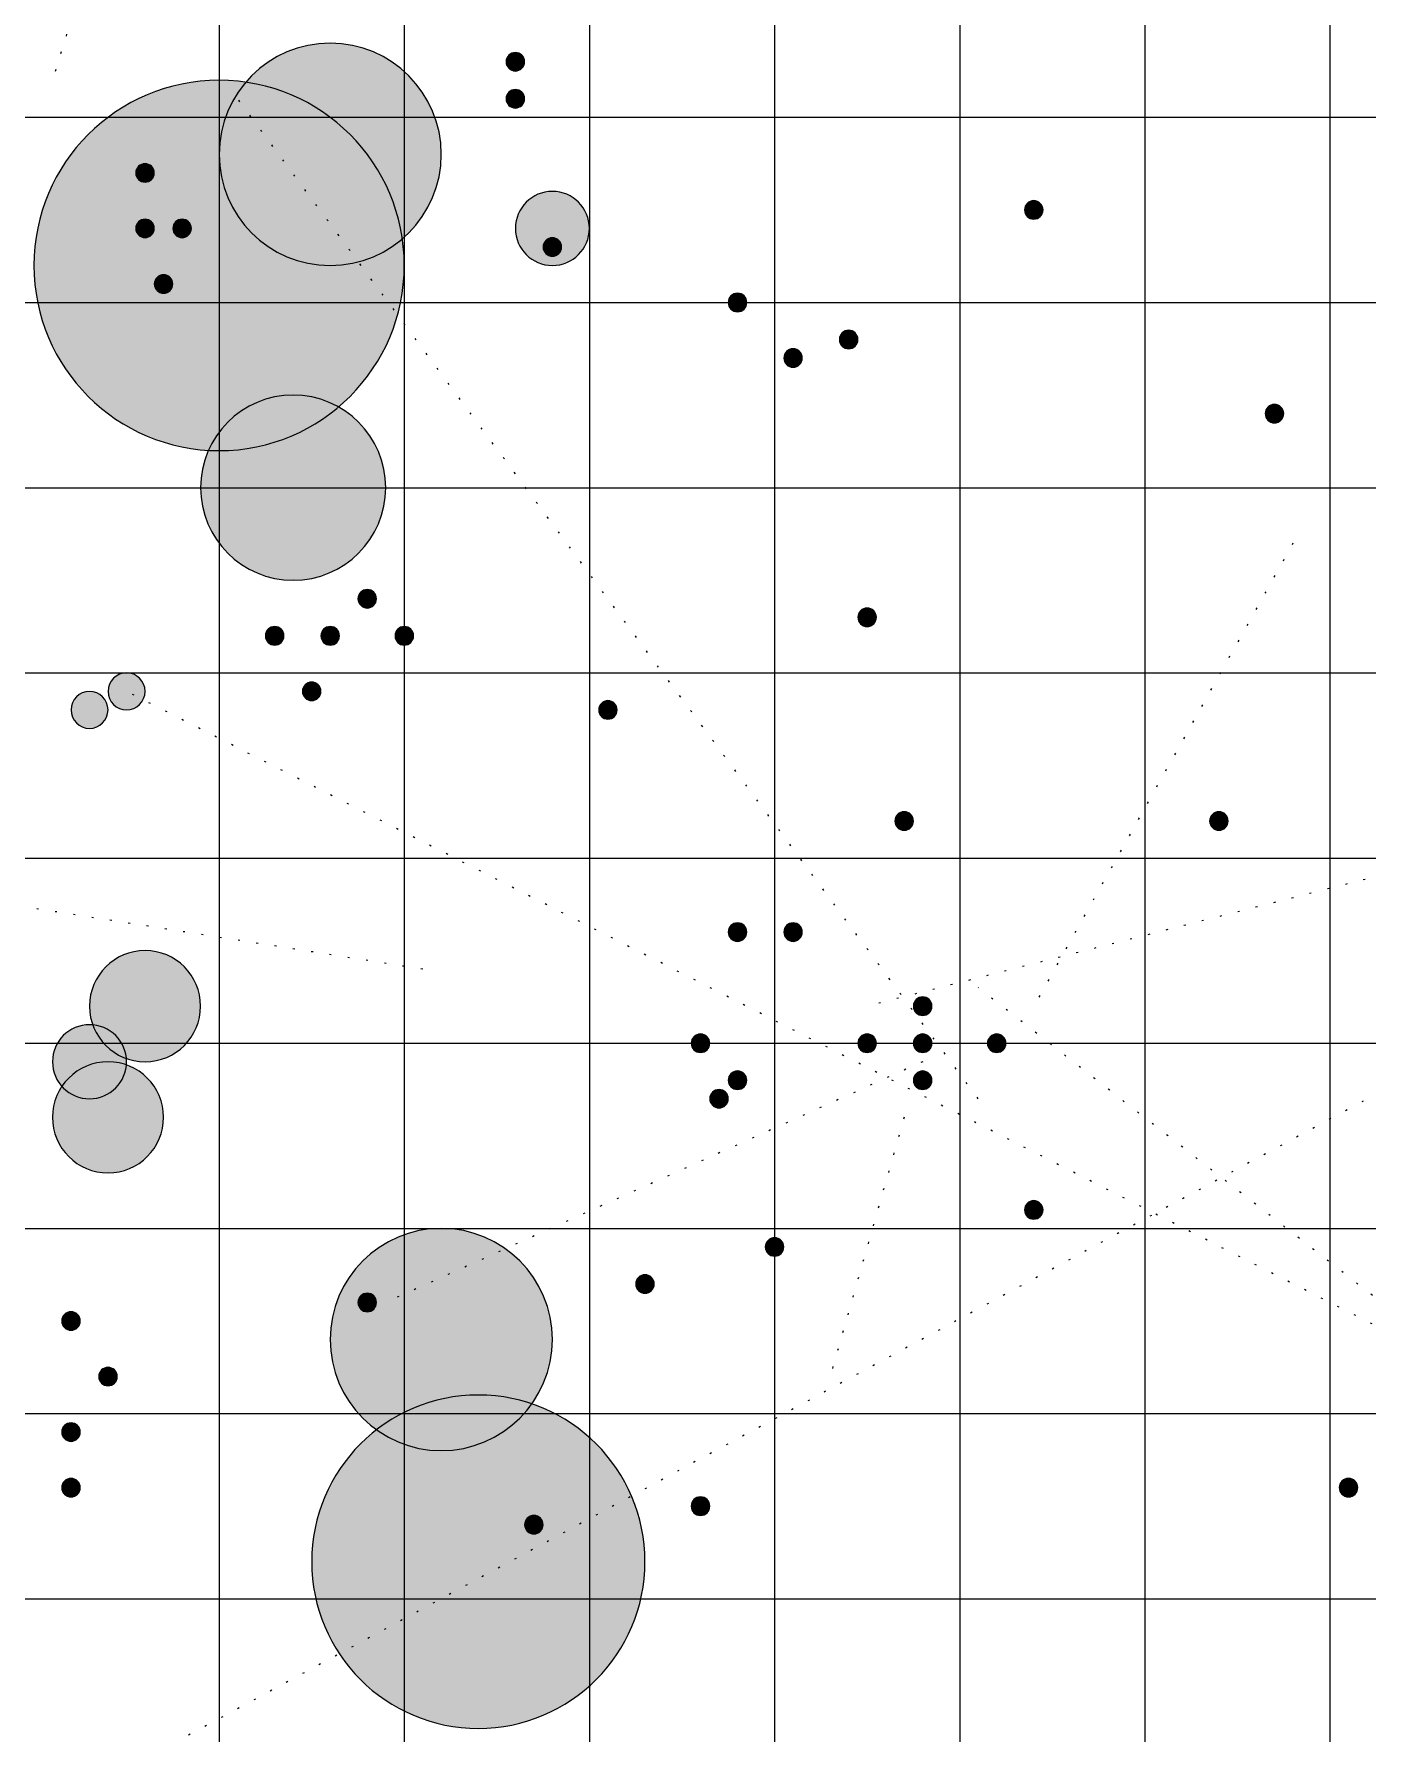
# Model space of a CAD drawing. Header units: inches. Extents: x 0 to 250, y -5 to 220.
# Drawn here: x 50 to 122, y 42.8 to 134.5 of the extents above; entities that cross this region are included whole.
import ezdxf

# ---------------------------------------------------------------- set-up
doc = ezdxf.new("R2010")
doc.units = ezdxf.units.IN
doc.header["$MEASUREMENT"] = 0
for name, pattern in [('AI-Linetype-1', [1, 0.1, -0.9]), ('AI-Linetype-2', [1, 0.1, -0.9]), ('AI-Linetype-22', [1, 0.1, -0.9]), ('AI-Linetype-24', [1, 0.1, -0.9]), ('AI-Linetype-3', [1, 0.1, -0.9]), ('AI-Linetype-30', [1, 0.1, -0.9]), ('AI-Linetype-4', [1, 0.1, -0.9]), ('AI-Linetype-5', [1, 0.1, -0.9]), ('AI-Linetype-6', [1, 0.1, -0.9]), ('AI-Linetype-9', [1, 0.1, -0.9])]:
    doc.linetypes.add(name, pattern=pattern)
for name, color, linetype in [('Class A Systems', 7, 'Continuous'), ('Class B Systems', 7, 'Continuous'), ('Class F Systems', 7, 'Continuous'), ('Class G Systems', 7, 'Continuous'), ('Class K Systems', 7, 'Continuous'), ('Class M Systems', 7, 'Continuous'), ('Class O Systems', 7, 'Continuous'), ('Fluxes', 7, 'Continuous'), ('Grid', 7, 'Continuous'), ('Nebulae', 7, 'Continuous')]:
    doc.layers.add(name, color=color, linetype=linetype)

msp = doc.modelspace()

# ---------------------------------------------------------------- hatches: boundary and pattern name
at = {"layer": 'Class A Systems', "true_color": 0x41ad76}
h = msp.add_hatch(color=115, dxfattribs=at)
h.dxf.hatch_style = 2
edge = h.paths.add_edge_path()
edge.add_spline(control_points=[(57.5, 121), (57.5, 120.724), (57.276, 120.5), (57, 120.5), (56.724, 120.5), (56.5, 120.724), (56.5, 121), (56.5, 121.276), (56.724, 121.5), (57, 121.5), (57.276, 121.5), (57.5, 121.276), (57.5, 121)], knot_values=[0, 0, 0, 0, 1, 1, 1, 2, 2, 2, 3, 3, 3, 4, 4, 4, 4], degree=3, periodic=1)
h = msp.add_hatch(color=115, dxfattribs=at)
h.dxf.hatch_style = 2
edge = h.paths.add_edge_path()
edge.add_spline(control_points=[(91.5, 117), (91.5, 116.724), (91.276, 116.5), (91, 116.5), (90.724, 116.5), (90.5, 116.724), (90.5, 117), (90.5, 117.276), (90.724, 117.5), (91, 117.5), (91.276, 117.5), (91.5, 117.276), (91.5, 117)], knot_values=[0, 0, 0, 0, 1, 1, 1, 2, 2, 2, 3, 3, 3, 4, 4, 4, 4], degree=3, periodic=1)
h = msp.add_hatch(color=115, dxfattribs=at)
h.dxf.hatch_style = 2
edge = h.paths.add_edge_path()
edge.add_spline(control_points=[(95.5, 80), (95.5, 79.724), (95.276, 79.5), (95, 79.5), (94.724, 79.5), (94.5, 79.724), (94.5, 80), (94.5, 80.276), (94.724, 80.5), (95, 80.5), (95.276, 80.5), (95.5, 80.276), (95.5, 80)], knot_values=[0, 0, 0, 0, 1, 1, 1, 2, 2, 2, 3, 3, 3, 4, 4, 4, 4], degree=3, periodic=1)
h = msp.add_hatch(color=115, dxfattribs=at)
h.dxf.hatch_style = 2
edge = h.paths.add_edge_path()
edge.add_spline(control_points=[(98.5, 80), (98.5, 79.724), (98.276, 79.5), (98, 79.5), (97.724, 79.5), (97.5, 79.724), (97.5, 80), (97.5, 80.276), (97.724, 80.5), (98, 80.5), (98.276, 80.5), (98.5, 80.276), (98.5, 80)], knot_values=[0, 0, 0, 0, 1, 1, 1, 2, 2, 2, 3, 3, 3, 4, 4, 4, 4], degree=3, periodic=1)
h = msp.add_hatch(color=115, dxfattribs=at)
h.dxf.hatch_style = 2
edge = h.paths.add_edge_path()
edge.add_spline(control_points=[(52.5, 59), (52.5, 58.724), (52.276, 58.5), (52, 58.5), (51.724, 58.5), (51.5, 58.724), (51.5, 59), (51.5, 59.276), (51.724, 59.5), (52, 59.5), (52.276, 59.5), (52.5, 59.276), (52.5, 59)], knot_values=[0, 0, 0, 0, 1, 1, 1, 2, 2, 2, 3, 3, 3, 4, 4, 4, 4], degree=3, periodic=1)
at = {"layer": 'Class B Systems', "true_color": 0xb8e0f2}
h = msp.add_hatch(color=254, dxfattribs=at)
h.dxf.hatch_style = 2
edge = h.paths.add_edge_path()
edge.add_spline(control_points=[(76.5, 133), (76.5, 132.724), (76.276, 132.5), (76, 132.5), (75.724, 132.5), (75.5, 132.724), (75.5, 133), (75.5, 133.276), (75.724, 133.5), (76, 133.5), (76.276, 133.5), (76.5, 133.276), (76.5, 133)], knot_values=[0, 0, 0, 0, 1, 1, 1, 2, 2, 2, 3, 3, 3, 4, 4, 4, 4], degree=3, periodic=1)
h = msp.add_hatch(color=254, dxfattribs=at)
h.dxf.hatch_style = 2
edge = h.paths.add_edge_path()
edge.add_spline(control_points=[(76.5, 131), (76.5, 130.724), (76.276, 130.5), (76, 130.5), (75.724, 130.5), (75.5, 130.724), (75.5, 131), (75.5, 131.276), (75.724, 131.5), (76, 131.5), (76.276, 131.5), (76.5, 131.276), (76.5, 131)], knot_values=[0, 0, 0, 0, 1, 1, 1, 2, 2, 2, 3, 3, 3, 4, 4, 4, 4], degree=3, periodic=1)
h = msp.add_hatch(color=254, dxfattribs=at)
h.dxf.hatch_style = 2
edge = h.paths.add_edge_path()
edge.add_spline(control_points=[(52.5, 65), (52.5, 64.724), (52.276, 64.5), (52, 64.5), (51.724, 64.5), (51.5, 64.724), (51.5, 65), (51.5, 65.276), (51.724, 65.5), (52, 65.5), (52.276, 65.5), (52.5, 65.276), (52.5, 65)], knot_values=[0, 0, 0, 0, 1, 1, 1, 2, 2, 2, 3, 3, 3, 4, 4, 4, 4], degree=3, periodic=1)
at = {"layer": 'Class F Systems', "true_color": 0xfffefe}
h = msp.add_hatch(color=7, dxfattribs=at)
h.dxf.hatch_style = 2
edge = h.paths.add_edge_path()
edge.add_spline(control_points=[(104.5, 125), (104.5, 124.724), (104.276, 124.5), (104, 124.5), (103.724, 124.5), (103.5, 124.724), (103.5, 125), (103.5, 125.276), (103.724, 125.5), (104, 125.5), (104.276, 125.5), (104.5, 125.276), (104.5, 125)], knot_values=[0, 0, 0, 0, 1, 1, 1, 2, 2, 2, 3, 3, 3, 4, 4, 4, 4], degree=3, periodic=1)
h = msp.add_hatch(color=7, dxfattribs=at)
h.dxf.hatch_style = 2
edge = h.paths.add_edge_path()
edge.add_spline(control_points=[(58.5, 124), (58.5, 123.724), (58.276, 123.5), (58, 123.5), (57.724, 123.5), (57.5, 123.724), (57.5, 124), (57.5, 124.276), (57.724, 124.5), (58, 124.5), (58.276, 124.5), (58.5, 124.276), (58.5, 124)], knot_values=[0, 0, 0, 0, 1, 1, 1, 2, 2, 2, 3, 3, 3, 4, 4, 4, 4], degree=3, periodic=1)
h = msp.add_hatch(color=7, dxfattribs=at)
h.dxf.hatch_style = 2
edge = h.paths.add_edge_path()
edge.add_spline(control_points=[(94.5, 118), (94.5, 117.724), (94.276, 117.5), (94, 117.5), (93.724, 117.5), (93.5, 117.724), (93.5, 118), (93.5, 118.276), (93.724, 118.5), (94, 118.5), (94.276, 118.5), (94.5, 118.276), (94.5, 118)], knot_values=[0, 0, 0, 0, 1, 1, 1, 2, 2, 2, 3, 3, 3, 4, 4, 4, 4], degree=3, periodic=1)
h = msp.add_hatch(color=7, dxfattribs=at)
h.dxf.hatch_style = 2
edge = h.paths.add_edge_path()
edge.add_spline(control_points=[(68.5, 104), (68.5, 103.724), (68.276, 103.5), (68, 103.5), (67.724, 103.5), (67.5, 103.724), (67.5, 104), (67.5, 104.276), (67.724, 104.5), (68, 104.5), (68.276, 104.5), (68.5, 104.276), (68.5, 104)], knot_values=[0, 0, 0, 0, 1, 1, 1, 2, 2, 2, 3, 3, 3, 4, 4, 4, 4], degree=3, periodic=1)
h = msp.add_hatch(color=7, dxfattribs=at)
h.dxf.hatch_style = 2
edge = h.paths.add_edge_path()
edge.add_spline(control_points=[(63.5, 102), (63.5, 101.724), (63.276, 101.5), (63, 101.5), (62.724, 101.5), (62.5, 101.724), (62.5, 102), (62.5, 102.276), (62.724, 102.5), (63, 102.5), (63.276, 102.5), (63.5, 102.276), (63.5, 102)], knot_values=[0, 0, 0, 0, 1, 1, 1, 2, 2, 2, 3, 3, 3, 4, 4, 4, 4], degree=3, periodic=1)
h = msp.add_hatch(color=7, dxfattribs=at)
h.dxf.hatch_style = 2
edge = h.paths.add_edge_path()
edge.add_spline(control_points=[(70.5, 102), (70.5, 101.724), (70.276, 101.5), (70, 101.5), (69.724, 101.5), (69.5, 101.724), (69.5, 102), (69.5, 102.276), (69.724, 102.5), (70, 102.5), (70.276, 102.5), (70.5, 102.276), (70.5, 102)], knot_values=[0, 0, 0, 0, 1, 1, 1, 2, 2, 2, 3, 3, 3, 4, 4, 4, 4], degree=3, periodic=1)
h = msp.add_hatch(color=7, dxfattribs=at)
h.dxf.hatch_style = 2
edge = h.paths.add_edge_path()
edge.add_spline(control_points=[(65.5, 99), (65.5, 98.724), (65.276, 98.5), (65, 98.5), (64.724, 98.5), (64.5, 98.724), (64.5, 99), (64.5, 99.276), (64.724, 99.5), (65, 99.5), (65.276, 99.5), (65.5, 99.276), (65.5, 99)], knot_values=[0, 0, 0, 0, 1, 1, 1, 2, 2, 2, 3, 3, 3, 4, 4, 4, 4], degree=3, periodic=1)
h = msp.add_hatch(color=7, dxfattribs=at)
h.dxf.hatch_style = 2
edge = h.paths.add_edge_path()
edge.add_spline(control_points=[(91.5, 86), (91.5, 85.724), (91.276, 85.5), (91, 85.5), (90.724, 85.5), (90.5, 85.724), (90.5, 86), (90.5, 86.276), (90.724, 86.5), (91, 86.5), (91.276, 86.5), (91.5, 86.276), (91.5, 86)], knot_values=[0, 0, 0, 0, 1, 1, 1, 2, 2, 2, 3, 3, 3, 4, 4, 4, 4], degree=3, periodic=1)
h = msp.add_hatch(color=7, dxfattribs=at)
h.dxf.hatch_style = 2
edge = h.paths.add_edge_path()
edge.add_spline(control_points=[(86.5, 80), (86.5, 79.724), (86.276, 79.5), (86, 79.5), (85.724, 79.5), (85.5, 79.724), (85.5, 80), (85.5, 80.276), (85.724, 80.5), (86, 80.5), (86.276, 80.5), (86.5, 80.276), (86.5, 80)], knot_values=[0, 0, 0, 0, 1, 1, 1, 2, 2, 2, 3, 3, 3, 4, 4, 4, 4], degree=3, periodic=1)
h = msp.add_hatch(color=7, dxfattribs=at)
h.dxf.hatch_style = 2
edge = h.paths.add_edge_path()
edge.add_spline(control_points=[(98.5, 78), (98.5, 77.724), (98.276, 77.5), (98, 77.5), (97.724, 77.5), (97.5, 77.724), (97.5, 78), (97.5, 78.276), (97.724, 78.5), (98, 78.5), (98.276, 78.5), (98.5, 78.276), (98.5, 78)], knot_values=[0, 0, 0, 0, 1, 1, 1, 2, 2, 2, 3, 3, 3, 4, 4, 4, 4], degree=3, periodic=1)
h = msp.add_hatch(color=7, dxfattribs=at)
h.dxf.hatch_style = 2
edge = h.paths.add_edge_path()
edge.add_spline(control_points=[(83.5, 67), (83.5, 66.724), (83.276, 66.5), (83, 66.5), (82.724, 66.5), (82.5, 66.724), (82.5, 67), (82.5, 67.276), (82.724, 67.5), (83, 67.5), (83.276, 67.5), (83.5, 67.276), (83.5, 67)], knot_values=[0, 0, 0, 0, 1, 1, 1, 2, 2, 2, 3, 3, 3, 4, 4, 4, 4], degree=3, periodic=1)
h = msp.add_hatch(color=7, dxfattribs=at)
h.dxf.hatch_style = 2
edge = h.paths.add_edge_path()
edge.add_spline(control_points=[(54.5, 62), (54.5, 61.724), (54.276, 61.5), (54, 61.5), (53.724, 61.5), (53.5, 61.724), (53.5, 62), (53.5, 62.276), (53.724, 62.5), (54, 62.5), (54.276, 62.5), (54.5, 62.276), (54.5, 62)], knot_values=[0, 0, 0, 0, 1, 1, 1, 2, 2, 2, 3, 3, 3, 4, 4, 4, 4], degree=3, periodic=1)
h = msp.add_hatch(color=7, dxfattribs=at)
h.dxf.hatch_style = 2
edge = h.paths.add_edge_path()
edge.add_spline(control_points=[(86.5, 55), (86.5, 54.724), (86.276, 54.5), (86, 54.5), (85.724, 54.5), (85.5, 54.724), (85.5, 55), (85.5, 55.276), (85.724, 55.5), (86, 55.5), (86.276, 55.5), (86.5, 55.276), (86.5, 55)], knot_values=[0, 0, 0, 0, 1, 1, 1, 2, 2, 2, 3, 3, 3, 4, 4, 4, 4], degree=3, periodic=1)
at = {"layer": 'Class G Systems', "true_color": 0xece846}
h = msp.add_hatch(color=53, dxfattribs=at)
h.dxf.hatch_style = 2
edge = h.paths.add_edge_path()
edge.add_spline(control_points=[(56.5, 127), (56.5, 126.724), (56.276, 126.5), (56, 126.5), (55.724, 126.5), (55.5, 126.724), (55.5, 127), (55.5, 127.276), (55.724, 127.5), (56, 127.5), (56.276, 127.5), (56.5, 127.276), (56.5, 127)], knot_values=[0, 0, 0, 0, 1, 1, 1, 2, 2, 2, 3, 3, 3, 4, 4, 4, 4], degree=3, periodic=1)
h = msp.add_hatch(color=53, dxfattribs=at)
h.dxf.hatch_style = 2
edge = h.paths.add_edge_path()
edge.add_spline(control_points=[(66.5, 102), (66.5, 101.724), (66.276, 101.5), (66, 101.5), (65.724, 101.5), (65.5, 101.724), (65.5, 102), (65.5, 102.276), (65.724, 102.5), (66, 102.5), (66.276, 102.5), (66.5, 102.276), (66.5, 102)], knot_values=[0, 0, 0, 0, 1, 1, 1, 2, 2, 2, 3, 3, 3, 4, 4, 4, 4], degree=3, periodic=1)
h = msp.add_hatch(color=53, dxfattribs=at)
h.dxf.hatch_style = 2
edge = h.paths.add_edge_path()
edge.add_spline(control_points=[(114.5, 92), (114.5, 91.724), (114.276, 91.5), (114, 91.5), (113.724, 91.5), (113.5, 91.724), (113.5, 92), (113.5, 92.276), (113.724, 92.5), (114, 92.5), (114.276, 92.5), (114.5, 92.276), (114.5, 92)], knot_values=[0, 0, 0, 0, 1, 1, 1, 2, 2, 2, 3, 3, 3, 4, 4, 4, 4], degree=3, periodic=1)
h = msp.add_hatch(color=53, dxfattribs=at)
h.dxf.hatch_style = 2
edge = h.paths.add_edge_path()
edge.add_spline(control_points=[(102.5, 80), (102.5, 79.724), (102.276, 79.5), (102, 79.5), (101.724, 79.5), (101.5, 79.724), (101.5, 80), (101.5, 80.276), (101.724, 80.5), (102, 80.5), (102.276, 80.5), (102.5, 80.276), (102.5, 80)], knot_values=[0, 0, 0, 0, 1, 1, 1, 2, 2, 2, 3, 3, 3, 4, 4, 4, 4], degree=3, periodic=1)
h = msp.add_hatch(color=53, dxfattribs=at)
h.dxf.hatch_style = 2
edge = h.paths.add_edge_path()
edge.add_spline(control_points=[(88.5, 78), (88.5, 77.724), (88.276, 77.5), (88, 77.5), (87.724, 77.5), (87.5, 77.724), (87.5, 78), (87.5, 78.276), (87.724, 78.5), (88, 78.5), (88.276, 78.5), (88.5, 78.276), (88.5, 78)], knot_values=[0, 0, 0, 0, 1, 1, 1, 2, 2, 2, 3, 3, 3, 4, 4, 4, 4], degree=3, periodic=1)
h = msp.add_hatch(color=53, dxfattribs=at)
h.dxf.hatch_style = 2
edge = h.paths.add_edge_path()
edge.add_spline(control_points=[(87.5, 77), (87.5, 76.724), (87.276, 76.5), (87, 76.5), (86.724, 76.5), (86.5, 76.724), (86.5, 77), (86.5, 77.276), (86.724, 77.5), (87, 77.5), (87.276, 77.5), (87.5, 77.276), (87.5, 77)], knot_values=[0, 0, 0, 0, 1, 1, 1, 2, 2, 2, 3, 3, 3, 4, 4, 4, 4], degree=3, periodic=1)
at = {"layer": 'Class K Systems', "true_color": 0xf79435}
h = msp.add_hatch(color=30, dxfattribs=at)
h.dxf.hatch_style = 2
edge = h.paths.add_edge_path()
edge.add_spline(control_points=[(95.5, 103), (95.5, 102.724), (95.276, 102.5), (95, 102.5), (94.724, 102.5), (94.5, 102.724), (94.5, 103), (94.5, 103.276), (94.724, 103.5), (95, 103.5), (95.276, 103.5), (95.5, 103.276), (95.5, 103)], knot_values=[0, 0, 0, 0, 1, 1, 1, 2, 2, 2, 3, 3, 3, 4, 4, 4, 4], degree=3, periodic=1)
h = msp.add_hatch(color=30, dxfattribs=at)
h.dxf.hatch_style = 2
edge = h.paths.add_edge_path()
edge.add_spline(control_points=[(88.5, 86), (88.5, 85.724), (88.276, 85.5), (88, 85.5), (87.724, 85.5), (87.5, 85.724), (87.5, 86), (87.5, 86.276), (87.724, 86.5), (88, 86.5), (88.276, 86.5), (88.5, 86.276), (88.5, 86)], knot_values=[0, 0, 0, 0, 1, 1, 1, 2, 2, 2, 3, 3, 3, 4, 4, 4, 4], degree=3, periodic=1)
h = msp.add_hatch(color=30, dxfattribs=at)
h.dxf.hatch_style = 2
edge = h.paths.add_edge_path()
edge.add_spline(control_points=[(90.5, 69), (90.5, 68.724), (90.276, 68.5), (90, 68.5), (89.724, 68.5), (89.5, 68.724), (89.5, 69), (89.5, 69.276), (89.724, 69.5), (90, 69.5), (90.276, 69.5), (90.5, 69.276), (90.5, 69)], knot_values=[0, 0, 0, 0, 1, 1, 1, 2, 2, 2, 3, 3, 3, 4, 4, 4, 4], degree=3, periodic=1)
at = {"layer": 'Class M Systems', "true_color": 0xeb2149}
h = msp.add_hatch(color=240, dxfattribs=at)
h.dxf.hatch_style = 2
edge = h.paths.add_edge_path()
edge.add_spline(control_points=[(78.5, 123), (78.5, 122.724), (78.276, 122.5), (78, 122.5), (77.724, 122.5), (77.5, 122.724), (77.5, 123), (77.5, 123.276), (77.724, 123.5), (78, 123.5), (78.276, 123.5), (78.5, 123.276), (78.5, 123)], knot_values=[0, 0, 0, 0, 1, 1, 1, 2, 2, 2, 3, 3, 3, 4, 4, 4, 4], degree=3, periodic=1)
h = msp.add_hatch(color=240, dxfattribs=at)
h.dxf.hatch_style = 2
edge = h.paths.add_edge_path()
edge.add_spline(control_points=[(88.5, 120), (88.5, 119.724), (88.276, 119.5), (88, 119.5), (87.724, 119.5), (87.5, 119.724), (87.5, 120), (87.5, 120.276), (87.724, 120.5), (88, 120.5), (88.276, 120.5), (88.5, 120.276), (88.5, 120)], knot_values=[0, 0, 0, 0, 1, 1, 1, 2, 2, 2, 3, 3, 3, 4, 4, 4, 4], degree=3, periodic=1)
h = msp.add_hatch(color=240, dxfattribs=at)
h.dxf.hatch_style = 2
edge = h.paths.add_edge_path()
edge.add_spline(control_points=[(117.5, 114), (117.5, 113.724), (117.276, 113.5), (117, 113.5), (116.724, 113.5), (116.5, 113.724), (116.5, 114), (116.5, 114.276), (116.724, 114.5), (117, 114.5), (117.276, 114.5), (117.5, 114.276), (117.5, 114)], knot_values=[0, 0, 0, 0, 1, 1, 1, 2, 2, 2, 3, 3, 3, 4, 4, 4, 4], degree=3, periodic=1)
h = msp.add_hatch(color=240, dxfattribs=at)
h.dxf.hatch_style = 2
edge = h.paths.add_edge_path()
edge.add_spline(control_points=[(81.5, 98), (81.5, 97.724), (81.276, 97.5), (81, 97.5), (80.724, 97.5), (80.5, 97.724), (80.5, 98), (80.5, 98.276), (80.724, 98.5), (81, 98.5), (81.276, 98.5), (81.5, 98.276), (81.5, 98)], knot_values=[0, 0, 0, 0, 1, 1, 1, 2, 2, 2, 3, 3, 3, 4, 4, 4, 4], degree=3, periodic=1)
h = msp.add_hatch(color=240, dxfattribs=at)
h.dxf.hatch_style = 2
edge = h.paths.add_edge_path()
edge.add_spline(control_points=[(97.5, 92), (97.5, 91.724), (97.276, 91.5), (97, 91.5), (96.724, 91.5), (96.5, 91.724), (96.5, 92), (96.5, 92.276), (96.724, 92.5), (97, 92.5), (97.276, 92.5), (97.5, 92.276), (97.5, 92)], knot_values=[0, 0, 0, 0, 1, 1, 1, 2, 2, 2, 3, 3, 3, 4, 4, 4, 4], degree=3, periodic=1)
h = msp.add_hatch(color=240, dxfattribs=at)
h.dxf.hatch_style = 2
edge = h.paths.add_edge_path()
edge.add_spline(control_points=[(98.5, 82), (98.5, 81.724), (98.276, 81.5), (98, 81.5), (97.724, 81.5), (97.5, 81.724), (97.5, 82), (97.5, 82.276), (97.724, 82.5), (98, 82.5), (98.276, 82.5), (98.5, 82.276), (98.5, 82)], knot_values=[0, 0, 0, 0, 1, 1, 1, 2, 2, 2, 3, 3, 3, 4, 4, 4, 4], degree=3, periodic=1)
h = msp.add_hatch(color=240, dxfattribs=at)
h.dxf.hatch_style = 2
edge = h.paths.add_edge_path()
edge.add_spline(control_points=[(104.5, 71), (104.5, 70.724), (104.276, 70.5), (104, 70.5), (103.724, 70.5), (103.5, 70.724), (103.5, 71), (103.5, 71.276), (103.724, 71.5), (104, 71.5), (104.276, 71.5), (104.5, 71.276), (104.5, 71)], knot_values=[0, 0, 0, 0, 1, 1, 1, 2, 2, 2, 3, 3, 3, 4, 4, 4, 4], degree=3, periodic=1)
h = msp.add_hatch(color=240, dxfattribs=at)
h.dxf.hatch_style = 2
edge = h.paths.add_edge_path()
edge.add_spline(control_points=[(68.5, 66), (68.5, 65.724), (68.276, 65.5), (68, 65.5), (67.724, 65.5), (67.5, 65.724), (67.5, 66), (67.5, 66.276), (67.724, 66.5), (68, 66.5), (68.276, 66.5), (68.5, 66.276), (68.5, 66)], knot_values=[0, 0, 0, 0, 1, 1, 1, 2, 2, 2, 3, 3, 3, 4, 4, 4, 4], degree=3, periodic=1)
h = msp.add_hatch(color=240, dxfattribs=at)
h.dxf.hatch_style = 2
edge = h.paths.add_edge_path()
edge.add_spline(control_points=[(52.5, 56), (52.5, 55.724), (52.276, 55.5), (52, 55.5), (51.724, 55.5), (51.5, 55.724), (51.5, 56), (51.5, 56.276), (51.724, 56.5), (52, 56.5), (52.276, 56.5), (52.5, 56.276), (52.5, 56)], knot_values=[0, 0, 0, 0, 1, 1, 1, 2, 2, 2, 3, 3, 3, 4, 4, 4, 4], degree=3, periodic=1)
h = msp.add_hatch(color=240, dxfattribs=at)
h.dxf.hatch_style = 2
edge = h.paths.add_edge_path()
edge.add_spline(control_points=[(77.5, 54), (77.5, 53.724), (77.276, 53.5), (77, 53.5), (76.724, 53.5), (76.5, 53.724), (76.5, 54), (76.5, 54.276), (76.724, 54.5), (77, 54.5), (77.276, 54.5), (77.5, 54.276), (77.5, 54)], knot_values=[0, 0, 0, 0, 1, 1, 1, 2, 2, 2, 3, 3, 3, 4, 4, 4, 4], degree=3, periodic=1)
at = {"layer": 'Class O Systems', "true_color": 0x4252a3}
h = msp.add_hatch(color=175, dxfattribs=at)
h.dxf.hatch_style = 2
edge = h.paths.add_edge_path()
edge.add_spline(control_points=[(56.5, 124), (56.5, 123.724), (56.276, 123.5), (56, 123.5), (55.724, 123.5), (55.5, 123.724), (55.5, 124), (55.5, 124.276), (55.724, 124.5), (56, 124.5), (56.276, 124.5), (56.5, 124.276), (56.5, 124)], knot_values=[0, 0, 0, 0, 1, 1, 1, 2, 2, 2, 3, 3, 3, 4, 4, 4, 4], degree=3, periodic=1)
h = msp.add_hatch(color=175, dxfattribs=at)
h.dxf.hatch_style = 2
edge = h.paths.add_edge_path()
edge.add_spline(control_points=[(121.5, 56), (121.5, 55.724), (121.276, 55.5), (121, 55.5), (120.724, 55.5), (120.5, 55.724), (120.5, 56), (120.5, 56.276), (120.724, 56.5), (121, 56.5), (121.276, 56.5), (121.5, 56.276), (121.5, 56)], knot_values=[0, 0, 0, 0, 1, 1, 1, 2, 2, 2, 3, 3, 3, 4, 4, 4, 4], degree=3, periodic=1)
at = {"layer": 'Nebulae', "true_color": 0x7fc7b2}
h = msp.add_hatch(color=123, dxfattribs=at)
h.dxf.hatch_style = 2
edge = h.paths.add_edge_path()
edge.add_spline(control_points=[(72, 128), (72, 124.686), (69.314, 122), (66, 122), (62.686, 122), (60, 124.686), (60, 128), (60, 131.314), (62.686, 134), (66, 134), (69.314, 134), (72, 131.314), (72, 128)], knot_values=[0, 0, 0, 0, 1, 1, 1, 2, 2, 2, 3, 3, 3, 4, 4, 4, 4], degree=3, periodic=1)
h = msp.add_hatch(color=123, dxfattribs=at)
h.dxf.hatch_style = 2
edge = h.paths.add_edge_path()
edge.add_spline(control_points=[(70, 122), (70, 116.477), (65.523, 112), (60, 112), (54.477, 112), (50, 116.477), (50, 122), (50, 127.523), (54.477, 132), (60, 132), (65.523, 132), (70, 127.523), (70, 122)], knot_values=[0, 0, 0, 0, 1, 1, 1, 2, 2, 2, 3, 3, 3, 4, 4, 4, 4], degree=3, periodic=1)
h = msp.add_hatch(color=123, dxfattribs=at)
h.dxf.hatch_style = 2
edge = h.paths.add_edge_path()
edge.add_spline(control_points=[(80, 124), (80, 122.895), (79.105, 122), (78, 122), (76.895, 122), (76, 122.895), (76, 124), (76, 125.105), (76.895, 126), (78, 126), (79.105, 126), (80, 125.105), (80, 124)], knot_values=[0, 0, 0, 0, 1, 1, 1, 2, 2, 2, 3, 3, 3, 4, 4, 4, 4], degree=3, periodic=1)
h = msp.add_hatch(color=123, dxfattribs=at)
h.dxf.hatch_style = 2
edge = h.paths.add_edge_path()
edge.add_spline(control_points=[(69, 110), (69, 107.239), (66.761, 105), (64, 105), (61.239, 105), (59, 107.239), (59, 110), (59, 112.761), (61.239, 115), (64, 115), (66.761, 115), (69, 112.761), (69, 110)], knot_values=[0, 0, 0, 0, 1, 1, 1, 2, 2, 2, 3, 3, 3, 4, 4, 4, 4], degree=3, periodic=1)
h = msp.add_hatch(color=123, dxfattribs=at)
h.dxf.hatch_style = 2
edge = h.paths.add_edge_path()
edge.add_spline(control_points=[(56, 99), (56, 98.448), (55.552, 98), (55, 98), (54.448, 98), (54, 98.448), (54, 99), (54, 99.552), (54.448, 100), (55, 100), (55.552, 100), (56, 99.552), (56, 99)], knot_values=[0, 0, 0, 0, 1, 1, 1, 2, 2, 2, 3, 3, 3, 4, 4, 4, 4], degree=3, periodic=1)
h = msp.add_hatch(color=123, dxfattribs=at)
h.dxf.hatch_style = 2
edge = h.paths.add_edge_path()
edge.add_spline(control_points=[(54, 98), (54, 97.448), (53.552, 97), (53, 97), (52.448, 97), (52, 97.448), (52, 98), (52, 98.552), (52.448, 99), (53, 99), (53.552, 99), (54, 98.552), (54, 98)], knot_values=[0, 0, 0, 0, 1, 1, 1, 2, 2, 2, 3, 3, 3, 4, 4, 4, 4], degree=3, periodic=1)
h = msp.add_hatch(color=123, dxfattribs=at)
h.dxf.hatch_style = 2
edge = h.paths.add_edge_path()
edge.add_spline(control_points=[(59, 82), (59, 80.343), (57.657, 79), (56, 79), (54.343, 79), (53, 80.343), (53, 82), (53, 83.657), (54.343, 85), (56, 85), (57.657, 85), (59, 83.657), (59, 82)], knot_values=[0, 0, 0, 0, 1, 1, 1, 2, 2, 2, 3, 3, 3, 4, 4, 4, 4], degree=3, periodic=1)
h = msp.add_hatch(color=123, dxfattribs=at)
h.dxf.hatch_style = 2
edge = h.paths.add_edge_path()
edge.add_spline(control_points=[(55, 79), (55, 77.895), (54.105, 77), (53, 77), (51.895, 77), (51, 77.895), (51, 79), (51, 80.105), (51.895, 81), (53, 81), (54.105, 81), (55, 80.105), (55, 79)], knot_values=[0, 0, 0, 0, 1, 1, 1, 2, 2, 2, 3, 3, 3, 4, 4, 4, 4], degree=3, periodic=1)
h = msp.add_hatch(color=123, dxfattribs=at)
h.dxf.hatch_style = 2
edge = h.paths.add_edge_path()
edge.add_spline(control_points=[(57, 76), (57, 74.343), (55.657, 73), (54, 73), (52.343, 73), (51, 74.343), (51, 76), (51, 77.657), (52.343, 79), (54, 79), (55.657, 79), (57, 77.657), (57, 76)], knot_values=[0, 0, 0, 0, 1, 1, 1, 2, 2, 2, 3, 3, 3, 4, 4, 4, 4], degree=3, periodic=1)
h = msp.add_hatch(color=123, dxfattribs=at)
h.dxf.hatch_style = 2
edge = h.paths.add_edge_path()
edge.add_spline(control_points=[(78, 64), (78, 60.686), (75.314, 58), (72, 58), (68.686, 58), (66, 60.686), (66, 64), (66, 67.314), (68.686, 70), (72, 70), (75.314, 70), (78, 67.314), (78, 64)], knot_values=[0, 0, 0, 0, 1, 1, 1, 2, 2, 2, 3, 3, 3, 4, 4, 4, 4], degree=3, periodic=1)
h = msp.add_hatch(color=123, dxfattribs=at)
h.dxf.hatch_style = 2
edge = h.paths.add_edge_path()
edge.add_spline(control_points=[(83, 52), (83, 47.029), (78.971, 43), (74, 43), (69.029, 43), (65, 47.029), (65, 52), (65, 56.971), (69.029, 61), (74, 61), (78.971, 61), (83, 56.971), (83, 52)], knot_values=[0, 0, 0, 0, 1, 1, 1, 2, 2, 2, 3, 3, 3, 4, 4, 4, 4], degree=3, periodic=1)

# ---------------------------------------------------------------- linework, layer by layer
at = {"layer": 'Class A Systems', "color": 250, "lineweight": 5, "true_color": 0x231f20}
for points in [[(57.5, 121), (57.5, 120.724), (57.276, 120.5), (57, 120.5), (56.724, 120.5), (56.5, 120.724), (56.5, 121), (56.5, 121.276), (56.724, 121.5), (57, 121.5), (57.276, 121.5), (57.5, 121.276), (57.5, 121)], [(91.5, 117), (91.5, 116.724), (91.276, 116.5), (91, 116.5), (90.724, 116.5), (90.5, 116.724), (90.5, 117), (90.5, 117.276), (90.724, 117.5), (91, 117.5), (91.276, 117.5), (91.5, 117.276), (91.5, 117)], [(95.5, 80), (95.5, 79.724), (95.276, 79.5), (95, 79.5), (94.724, 79.5), (94.5, 79.724), (94.5, 80), (94.5, 80.276), (94.724, 80.5), (95, 80.5), (95.276, 80.5), (95.5, 80.276), (95.5, 80)], [(98.5, 80), (98.5, 79.724), (98.276, 79.5), (98, 79.5), (97.724, 79.5), (97.5, 79.724), (97.5, 80), (97.5, 80.276), (97.724, 80.5), (98, 80.5), (98.276, 80.5), (98.5, 80.276), (98.5, 80)], [(52.5, 59), (52.5, 58.724), (52.276, 58.5), (52, 58.5), (51.724, 58.5), (51.5, 58.724), (51.5, 59), (51.5, 59.276), (51.724, 59.5), (52, 59.5), (52.276, 59.5), (52.5, 59.276), (52.5, 59)]]:
    msp.add_open_spline(points, degree=3, knots=[0, 0, 0, 0, 1, 1, 1, 2, 2, 2, 3, 3, 3, 4, 4, 4, 4], dxfattribs=at)
at = {"layer": 'Class B Systems', "color": 250, "lineweight": 5, "true_color": 0x231f20}
for points in [[(76.5, 133), (76.5, 132.724), (76.276, 132.5), (76, 132.5), (75.724, 132.5), (75.5, 132.724), (75.5, 133), (75.5, 133.276), (75.724, 133.5), (76, 133.5), (76.276, 133.5), (76.5, 133.276), (76.5, 133)], [(76.5, 131), (76.5, 130.724), (76.276, 130.5), (76, 130.5), (75.724, 130.5), (75.5, 130.724), (75.5, 131), (75.5, 131.276), (75.724, 131.5), (76, 131.5), (76.276, 131.5), (76.5, 131.276), (76.5, 131)], [(52.5, 65), (52.5, 64.724), (52.276, 64.5), (52, 64.5), (51.724, 64.5), (51.5, 64.724), (51.5, 65), (51.5, 65.276), (51.724, 65.5), (52, 65.5), (52.276, 65.5), (52.5, 65.276), (52.5, 65)]]:
    msp.add_open_spline(points, degree=3, knots=[0, 0, 0, 0, 1, 1, 1, 2, 2, 2, 3, 3, 3, 4, 4, 4, 4], dxfattribs=at)
at = {"layer": 'Class F Systems', "color": 250, "lineweight": 5, "true_color": 0x231f20}
for points in [[(104.5, 125), (104.5, 124.724), (104.276, 124.5), (104, 124.5), (103.724, 124.5), (103.5, 124.724), (103.5, 125), (103.5, 125.276), (103.724, 125.5), (104, 125.5), (104.276, 125.5), (104.5, 125.276), (104.5, 125)], [(58.5, 124), (58.5, 123.724), (58.276, 123.5), (58, 123.5), (57.724, 123.5), (57.5, 123.724), (57.5, 124), (57.5, 124.276), (57.724, 124.5), (58, 124.5), (58.276, 124.5), (58.5, 124.276), (58.5, 124)], [(94.5, 118), (94.5, 117.724), (94.276, 117.5), (94, 117.5), (93.724, 117.5), (93.5, 117.724), (93.5, 118), (93.5, 118.276), (93.724, 118.5), (94, 118.5), (94.276, 118.5), (94.5, 118.276), (94.5, 118)], [(68.5, 104), (68.5, 103.724), (68.276, 103.5), (68, 103.5), (67.724, 103.5), (67.5, 103.724), (67.5, 104), (67.5, 104.276), (67.724, 104.5), (68, 104.5), (68.276, 104.5), (68.5, 104.276), (68.5, 104)], [(63.5, 102), (63.5, 101.724), (63.276, 101.5), (63, 101.5), (62.724, 101.5), (62.5, 101.724), (62.5, 102), (62.5, 102.276), (62.724, 102.5), (63, 102.5), (63.276, 102.5), (63.5, 102.276), (63.5, 102)], [(70.5, 102), (70.5, 101.724), (70.276, 101.5), (70, 101.5), (69.724, 101.5), (69.5, 101.724), (69.5, 102), (69.5, 102.276), (69.724, 102.5), (70, 102.5), (70.276, 102.5), (70.5, 102.276), (70.5, 102)], [(65.5, 99), (65.5, 98.724), (65.276, 98.5), (65, 98.5), (64.724, 98.5), (64.5, 98.724), (64.5, 99), (64.5, 99.276), (64.724, 99.5), (65, 99.5), (65.276, 99.5), (65.5, 99.276), (65.5, 99)], [(91.5, 86), (91.5, 85.724), (91.276, 85.5), (91, 85.5), (90.724, 85.5), (90.5, 85.724), (90.5, 86), (90.5, 86.276), (90.724, 86.5), (91, 86.5), (91.276, 86.5), (91.5, 86.276), (91.5, 86)], [(86.5, 80), (86.5, 79.724), (86.276, 79.5), (86, 79.5), (85.724, 79.5), (85.5, 79.724), (85.5, 80), (85.5, 80.276), (85.724, 80.5), (86, 80.5), (86.276, 80.5), (86.5, 80.276), (86.5, 80)], [(98.5, 78), (98.5, 77.724), (98.276, 77.5), (98, 77.5), (97.724, 77.5), (97.5, 77.724), (97.5, 78), (97.5, 78.276), (97.724, 78.5), (98, 78.5), (98.276, 78.5), (98.5, 78.276), (98.5, 78)], [(83.5, 67), (83.5, 66.724), (83.276, 66.5), (83, 66.5), (82.724, 66.5), (82.5, 66.724), (82.5, 67), (82.5, 67.276), (82.724, 67.5), (83, 67.5), (83.276, 67.5), (83.5, 67.276), (83.5, 67)], [(54.5, 62), (54.5, 61.724), (54.276, 61.5), (54, 61.5), (53.724, 61.5), (53.5, 61.724), (53.5, 62), (53.5, 62.276), (53.724, 62.5), (54, 62.5), (54.276, 62.5), (54.5, 62.276), (54.5, 62)], [(86.5, 55), (86.5, 54.724), (86.276, 54.5), (86, 54.5), (85.724, 54.5), (85.5, 54.724), (85.5, 55), (85.5, 55.276), (85.724, 55.5), (86, 55.5), (86.276, 55.5), (86.5, 55.276), (86.5, 55)]]:
    msp.add_open_spline(points, degree=3, knots=[0, 0, 0, 0, 1, 1, 1, 2, 2, 2, 3, 3, 3, 4, 4, 4, 4], dxfattribs=at)
at = {"layer": 'Class G Systems', "color": 250, "lineweight": 5, "true_color": 0x231f20}
for points in [[(56.5, 127), (56.5, 126.724), (56.276, 126.5), (56, 126.5), (55.724, 126.5), (55.5, 126.724), (55.5, 127), (55.5, 127.276), (55.724, 127.5), (56, 127.5), (56.276, 127.5), (56.5, 127.276), (56.5, 127)], [(66.5, 102), (66.5, 101.724), (66.276, 101.5), (66, 101.5), (65.724, 101.5), (65.5, 101.724), (65.5, 102), (65.5, 102.276), (65.724, 102.5), (66, 102.5), (66.276, 102.5), (66.5, 102.276), (66.5, 102)], [(114.5, 92), (114.5, 91.724), (114.276, 91.5), (114, 91.5), (113.724, 91.5), (113.5, 91.724), (113.5, 92), (113.5, 92.276), (113.724, 92.5), (114, 92.5), (114.276, 92.5), (114.5, 92.276), (114.5, 92)], [(102.5, 80), (102.5, 79.724), (102.276, 79.5), (102, 79.5), (101.724, 79.5), (101.5, 79.724), (101.5, 80), (101.5, 80.276), (101.724, 80.5), (102, 80.5), (102.276, 80.5), (102.5, 80.276), (102.5, 80)], [(88.5, 78), (88.5, 77.724), (88.276, 77.5), (88, 77.5), (87.724, 77.5), (87.5, 77.724), (87.5, 78), (87.5, 78.276), (87.724, 78.5), (88, 78.5), (88.276, 78.5), (88.5, 78.276), (88.5, 78)], [(87.5, 77), (87.5, 76.724), (87.276, 76.5), (87, 76.5), (86.724, 76.5), (86.5, 76.724), (86.5, 77), (86.5, 77.276), (86.724, 77.5), (87, 77.5), (87.276, 77.5), (87.5, 77.276), (87.5, 77)]]:
    msp.add_open_spline(points, degree=3, knots=[0, 0, 0, 0, 1, 1, 1, 2, 2, 2, 3, 3, 3, 4, 4, 4, 4], dxfattribs=at)
at = {"layer": 'Class K Systems', "color": 250, "lineweight": 5, "true_color": 0x231f20}
for points in [[(95.5, 103), (95.5, 102.724), (95.276, 102.5), (95, 102.5), (94.724, 102.5), (94.5, 102.724), (94.5, 103), (94.5, 103.276), (94.724, 103.5), (95, 103.5), (95.276, 103.5), (95.5, 103.276), (95.5, 103)], [(88.5, 86), (88.5, 85.724), (88.276, 85.5), (88, 85.5), (87.724, 85.5), (87.5, 85.724), (87.5, 86), (87.5, 86.276), (87.724, 86.5), (88, 86.5), (88.276, 86.5), (88.5, 86.276), (88.5, 86)], [(90.5, 69), (90.5, 68.724), (90.276, 68.5), (90, 68.5), (89.724, 68.5), (89.5, 68.724), (89.5, 69), (89.5, 69.276), (89.724, 69.5), (90, 69.5), (90.276, 69.5), (90.5, 69.276), (90.5, 69)]]:
    msp.add_open_spline(points, degree=3, knots=[0, 0, 0, 0, 1, 1, 1, 2, 2, 2, 3, 3, 3, 4, 4, 4, 4], dxfattribs=at)
at = {"layer": 'Class M Systems', "color": 250, "lineweight": 5, "true_color": 0x231f20}
for points in [[(78.5, 123), (78.5, 122.724), (78.276, 122.5), (78, 122.5), (77.724, 122.5), (77.5, 122.724), (77.5, 123), (77.5, 123.276), (77.724, 123.5), (78, 123.5), (78.276, 123.5), (78.5, 123.276), (78.5, 123)], [(88.5, 120), (88.5, 119.724), (88.276, 119.5), (88, 119.5), (87.724, 119.5), (87.5, 119.724), (87.5, 120), (87.5, 120.276), (87.724, 120.5), (88, 120.5), (88.276, 120.5), (88.5, 120.276), (88.5, 120)], [(117.5, 114), (117.5, 113.724), (117.276, 113.5), (117, 113.5), (116.724, 113.5), (116.5, 113.724), (116.5, 114), (116.5, 114.276), (116.724, 114.5), (117, 114.5), (117.276, 114.5), (117.5, 114.276), (117.5, 114)], [(81.5, 98), (81.5, 97.724), (81.276, 97.5), (81, 97.5), (80.724, 97.5), (80.5, 97.724), (80.5, 98), (80.5, 98.276), (80.724, 98.5), (81, 98.5), (81.276, 98.5), (81.5, 98.276), (81.5, 98)], [(97.5, 92), (97.5, 91.724), (97.276, 91.5), (97, 91.5), (96.724, 91.5), (96.5, 91.724), (96.5, 92), (96.5, 92.276), (96.724, 92.5), (97, 92.5), (97.276, 92.5), (97.5, 92.276), (97.5, 92)], [(98.5, 82), (98.5, 81.724), (98.276, 81.5), (98, 81.5), (97.724, 81.5), (97.5, 81.724), (97.5, 82), (97.5, 82.276), (97.724, 82.5), (98, 82.5), (98.276, 82.5), (98.5, 82.276), (98.5, 82)], [(104.5, 71), (104.5, 70.724), (104.276, 70.5), (104, 70.5), (103.724, 70.5), (103.5, 70.724), (103.5, 71), (103.5, 71.276), (103.724, 71.5), (104, 71.5), (104.276, 71.5), (104.5, 71.276), (104.5, 71)], [(68.5, 66), (68.5, 65.724), (68.276, 65.5), (68, 65.5), (67.724, 65.5), (67.5, 65.724), (67.5, 66), (67.5, 66.276), (67.724, 66.5), (68, 66.5), (68.276, 66.5), (68.5, 66.276), (68.5, 66)], [(52.5, 56), (52.5, 55.724), (52.276, 55.5), (52, 55.5), (51.724, 55.5), (51.5, 55.724), (51.5, 56), (51.5, 56.276), (51.724, 56.5), (52, 56.5), (52.276, 56.5), (52.5, 56.276), (52.5, 56)], [(77.5, 54), (77.5, 53.724), (77.276, 53.5), (77, 53.5), (76.724, 53.5), (76.5, 53.724), (76.5, 54), (76.5, 54.276), (76.724, 54.5), (77, 54.5), (77.276, 54.5), (77.5, 54.276), (77.5, 54)]]:
    msp.add_open_spline(points, degree=3, knots=[0, 0, 0, 0, 1, 1, 1, 2, 2, 2, 3, 3, 3, 4, 4, 4, 4], dxfattribs=at)
at = {"layer": 'Class O Systems', "color": 250, "lineweight": 5, "true_color": 0x231f20}
for points in [[(56.5, 124), (56.5, 123.724), (56.276, 123.5), (56, 123.5), (55.724, 123.5), (55.5, 123.724), (55.5, 124), (55.5, 124.276), (55.724, 124.5), (56, 124.5), (56.276, 124.5), (56.5, 124.276), (56.5, 124)], [(121.5, 56), (121.5, 55.724), (121.276, 55.5), (121, 55.5), (120.724, 55.5), (120.5, 55.724), (120.5, 56), (120.5, 56.276), (120.724, 56.5), (121, 56.5), (121.276, 56.5), (121.5, 56.276), (121.5, 56)]]:
    msp.add_open_spline(points, degree=3, knots=[0, 0, 0, 0, 1, 1, 1, 2, 2, 2, 3, 3, 3, 4, 4, 4, 4], dxfattribs=at)
at = {"layer": 'Fluxes', "color": 197, "linetype": 'AI-Linetype-22', "lineweight": 5, "true_color": 0x652c90}
msp.add_lwpolyline([(55, 145), (51, 132)], dxfattribs=at)
at = {"layer": 'Fluxes', "color": 197, "linetype": 'AI-Linetype-2', "lineweight": 5, "true_color": 0x652c90}
msp.add_lwpolyline([(101, 77), (61, 131)], dxfattribs=at)
at = {"layer": 'Fluxes', "color": 197, "linetype": 'AI-Linetype-6', "lineweight": 5, "true_color": 0x652c90}
msp.add_lwpolyline([(118, 107), (104, 82)], dxfattribs=at)
at = {"layer": 'Fluxes', "color": 197, "linetype": 'AI-Linetype-30', "lineweight": 5, "true_color": 0x652c90}
msp.add_lwpolyline([(248, 1), (55, 99)], dxfattribs=at)
at = {"layer": 'Fluxes', "color": 197, "linetype": 'AI-Linetype-5', "lineweight": 5, "true_color": 0x652c90}
msp.add_lwpolyline([(150, 96), (95, 82)], dxfattribs=at)
at = {"layer": 'Fluxes', "color": 197, "linetype": 'AI-Linetype-24', "lineweight": 5, "true_color": 0x652c90}
msp.add_lwpolyline([(71, 84), (7, 94)], dxfattribs=at)
at = {"layer": 'Fluxes', "color": 197, "linetype": 'AI-Linetype-9', "lineweight": 5, "true_color": 0x652c90}
msp.add_lwpolyline([(135, 84), (9, 16)], dxfattribs=at)
at = {"layer": 'Fluxes', "color": 197, "linetype": 'AI-Linetype-3', "lineweight": 5, "true_color": 0x652c90}
msp.add_lwpolyline([(142, 51), (101, 83)], dxfattribs=at)
at = {"layer": 'Fluxes', "color": 197, "linetype": 'AI-Linetype-1', "lineweight": 5, "true_color": 0x652c90}
msp.add_lwpolyline([(98, 79), (69, 66)], dxfattribs=at)
at = {"layer": 'Fluxes', "color": 197, "linetype": 'AI-Linetype-4', "lineweight": 5, "true_color": 0x652c90}
msp.add_lwpolyline([(97, 76), (93, 62)], dxfattribs=at)
at = {"layer": 'Grid', "color": 254, "lineweight": 9, "true_color": 0xc8e3c2}
for points in [[(60, 220), (60, 0)], [(70, 220), (70, 0)], [(80, 220), (80, 0)], [(90, 220), (90, 0)], [(100, 220), (100, 0)], [(110, 220), (110, 0)], [(120, 220), (120, 0)], [(0, 130), (250, 130)], [(0, 120), (250, 120)], [(0, 110), (250, 110)], [(0, 100), (250, 100)], [(0, 90), (250, 90)], [(0, 80), (250, 80)], [(0, 70), (250, 70)], [(0, 60), (250, 60)], [(0, 50), (250, 50)]]:
    msp.add_lwpolyline(points, dxfattribs=at)
at = {"layer": 'Nebulae', "color": 253, "lineweight": 9, "true_color": 0x96aba0}
for points in [[(72, 128), (72, 124.686), (69.314, 122), (66, 122), (62.686, 122), (60, 124.686), (60, 128), (60, 131.314), (62.686, 134), (66, 134), (69.314, 134), (72, 131.314), (72, 128)], [(70, 122), (70, 116.477), (65.523, 112), (60, 112), (54.477, 112), (50, 116.477), (50, 122), (50, 127.523), (54.477, 132), (60, 132), (65.523, 132), (70, 127.523), (70, 122)], [(80, 124), (80, 122.895), (79.105, 122), (78, 122), (76.895, 122), (76, 122.895), (76, 124), (76, 125.105), (76.895, 126), (78, 126), (79.105, 126), (80, 125.105), (80, 124)], [(69, 110), (69, 107.239), (66.761, 105), (64, 105), (61.239, 105), (59, 107.239), (59, 110), (59, 112.761), (61.239, 115), (64, 115), (66.761, 115), (69, 112.761), (69, 110)], [(56, 99), (56, 98.448), (55.552, 98), (55, 98), (54.448, 98), (54, 98.448), (54, 99), (54, 99.552), (54.448, 100), (55, 100), (55.552, 100), (56, 99.552), (56, 99)], [(54, 98), (54, 97.448), (53.552, 97), (53, 97), (52.448, 97), (52, 97.448), (52, 98), (52, 98.552), (52.448, 99), (53, 99), (53.552, 99), (54, 98.552), (54, 98)], [(59, 82), (59, 80.343), (57.657, 79), (56, 79), (54.343, 79), (53, 80.343), (53, 82), (53, 83.657), (54.343, 85), (56, 85), (57.657, 85), (59, 83.657), (59, 82)], [(55, 79), (55, 77.895), (54.105, 77), (53, 77), (51.895, 77), (51, 77.895), (51, 79), (51, 80.105), (51.895, 81), (53, 81), (54.105, 81), (55, 80.105), (55, 79)], [(57, 76), (57, 74.343), (55.657, 73), (54, 73), (52.343, 73), (51, 74.343), (51, 76), (51, 77.657), (52.343, 79), (54, 79), (55.657, 79), (57, 77.657), (57, 76)], [(78, 64), (78, 60.686), (75.314, 58), (72, 58), (68.686, 58), (66, 60.686), (66, 64), (66, 67.314), (68.686, 70), (72, 70), (75.314, 70), (78, 67.314), (78, 64)], [(83, 52), (83, 47.029), (78.971, 43), (74, 43), (69.029, 43), (65, 47.029), (65, 52), (65, 56.971), (69.029, 61), (74, 61), (78.971, 61), (83, 56.971), (83, 52)]]:
    msp.add_open_spline(points, degree=3, knots=[0, 0, 0, 0, 1, 1, 1, 2, 2, 2, 3, 3, 3, 4, 4, 4, 4], dxfattribs=at)

doc.saveas('drawing.dxf')
